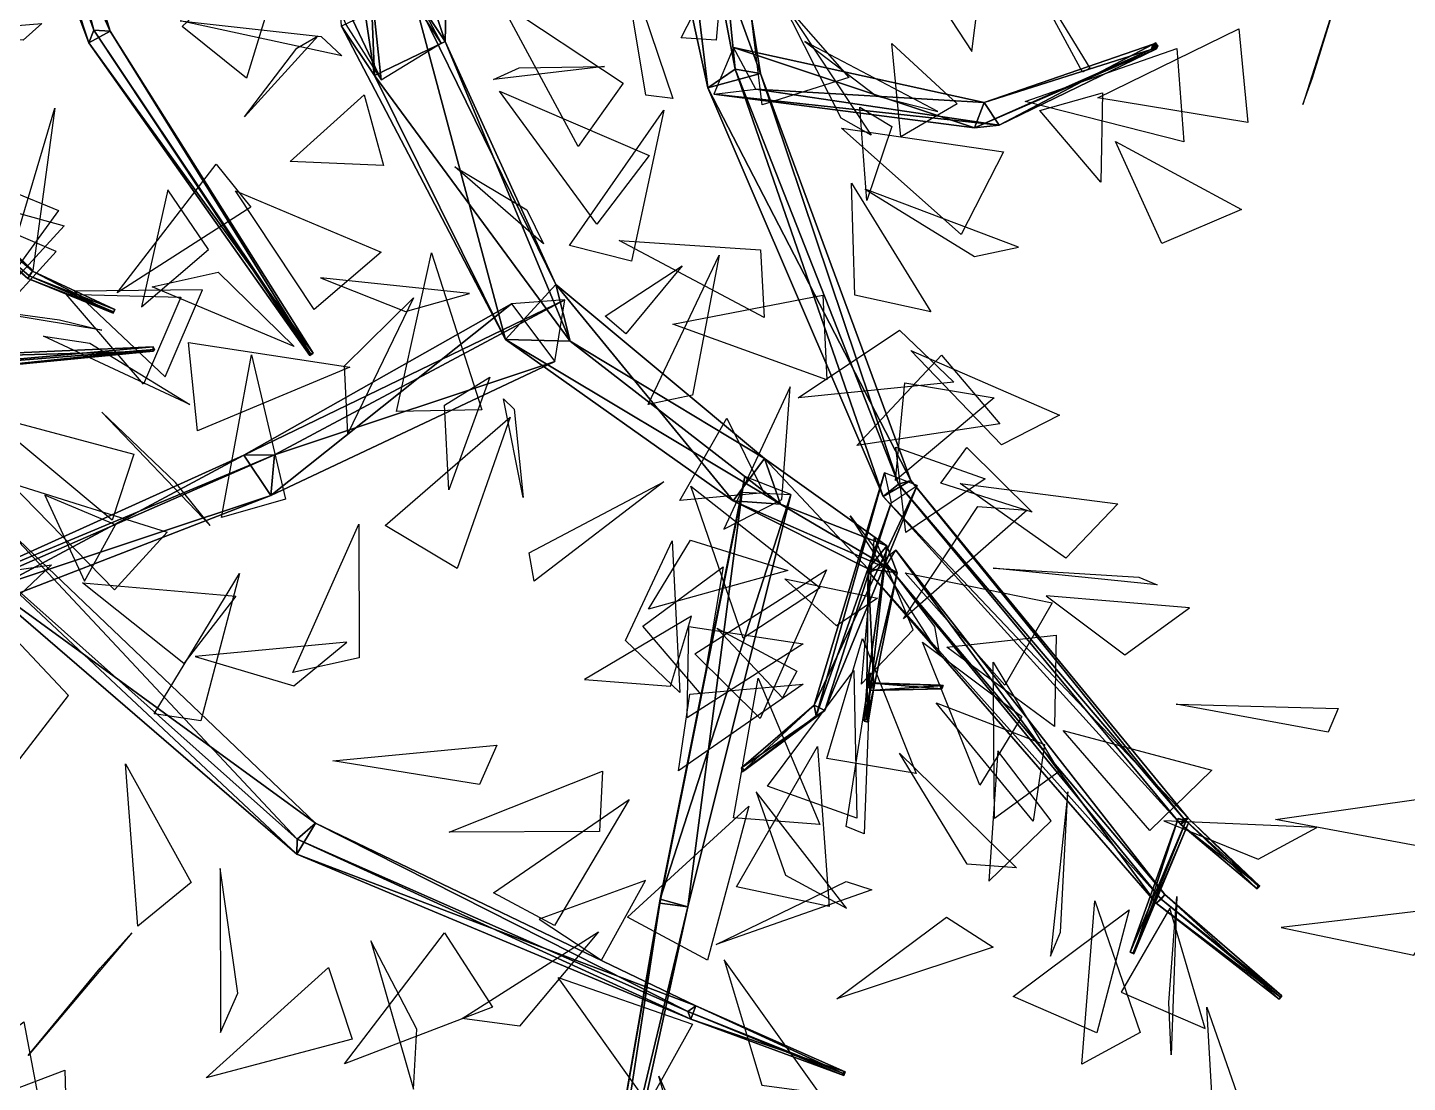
# Model space of a CAD drawing. Extents: x -154 to 171, y -158 to 169.
# Drawn here: x 48.58 to 92.15, y -48.74 to -15.41 of the extents above; entities that cross this region are included whole.
import ezdxf

# ---------------------------------------------------------------- set-up
doc = ezdxf.new("R2010")
doc.units = 0
doc.layers.add('Branches', color=15, linetype='CONTINUOUS')
doc.layers.add('Leaves', color=3, linetype='CONTINUOUS')

msp = doc.modelspace()

# ---------------------------------------------------------------- linework, layer by layer
at = {"layer": 'Branches', "color": 15}
for points in [[(70.060143, -17.319197, 280.596985), (68.383362, -3.42536, 277.257324), (67.319237, -4.757226, 275.486084)], [(70.916191, -16.729099, 281.993561), (69.677696, -4.186205, 275.310699), (68.383362, -3.42536, 277.257324)], [(70.060143, -17.319197, 280.596985), (70.916191, -16.729099, 281.993561), (68.383362, -3.42536, 277.257324)], [(50.512341, -15.892482, 277.033905), (46.50457, -3.771826, 270.848511), (46.326511, -4.801899, 269.77774)], [(50.668331, -15.492323, 277.684052), (47.63298, -4.121291, 269.929901), (46.50457, -3.771826, 270.848511)], [(50.512341, -15.892482, 277.033905), (50.668331, -15.492323, 277.684052), (46.50457, -3.771826, 270.848511)], [(51.184055, -15.519634, 277.100586), (46.326511, -4.801899, 269.77774), (47.63298, -4.121291, 269.929901)], [(50.668331, -15.492323, 277.684052), (51.184055, -15.519634, 277.100586), (47.63298, -4.121291, 269.929901)], [(71.716644, -16.866928, 280.453491), (67.319237, -4.757226, 275.486084), (69.677696, -4.186205, 275.310699)], [(70.916191, -16.729099, 281.993561), (71.716644, -16.866928, 280.453491), (69.677696, -4.186205, 275.310699)], [(71.716644, -16.866928, 280.453491), (70.060143, -17.319197, 280.596985), (67.319237, -4.757226, 275.486084)], [(51.184055, -15.519634, 277.100586), (50.512341, -15.892482, 277.033905), (46.326511, -4.801899, 269.77774)], [(59.529057, -16.92642, 227.902405), (57.84362, -5.690201, 218.791382), (59.17556, -8.082096, 217.328171)], [(59.529057, -16.92642, 227.902405), (58.492428, -15.367732, 229.590424), (57.84362, -5.690201, 218.791382)], [(61.766811, -15.849668, 228.334351), (59.17556, -8.082096, 217.328171), (61.958191, -6.984631, 218.158081)], [(60.730183, -14.290979, 230.022369), (61.766811, -15.849668, 228.334351), (61.958191, -6.984631, 218.158081)], [(61.766811, -15.849668, 228.334351), (59.529057, -16.92642, 227.902405), (59.17556, -8.082096, 217.328171)], [(57.762848, -10.018215, 241.45433), (61.636631, -15.90387, 229.308487), (60.519062, -14.152571, 228.508499)], [(57.762848, -10.018215, 241.45433), (59.112076, -11.134995, 242.419922), (61.636631, -15.90387, 229.308487)], [(59.112076, -11.134995, 242.419922), (57.242836, -11.794974, 242.154633), (59.740177, -17.064829, 229.416275)], [(59.112076, -11.134995, 242.419922), (59.740177, -17.064829, 229.416275), (61.636631, -15.90387, 229.308487)], [(57.242836, -11.794974, 242.154633), (58.622608, -15.31353, 228.616287), (59.740177, -17.064829, 229.416275)], [(48.585579, -23.340027, 275.235107), (38.673355, -13.425048, 275.746246), (37.955109, -14.085378, 275.941345)], [(48.730938, -23.11042, 275.177734), (38.270687, -13.939032, 275.009155), (38.673355, -13.425048, 275.746246)], [(48.585579, -23.340027, 275.235107), (48.730938, -23.11042, 275.177734), (38.673355, -13.425048, 275.746246)], [(48.625111, -23.259298, 274.972321), (37.955109, -14.085378, 275.941345), (38.270687, -13.939032, 275.009155)], [(48.730938, -23.11042, 275.177734), (48.625111, -23.259298, 274.972321), (38.270687, -13.939032, 275.009155)], [(48.625111, -23.259298, 274.972321), (48.585579, -23.340027, 275.235107), (37.955109, -14.085378, 275.941345)], [(63.666168, -25.270269, 238.772949), (60.730183, -14.290979, 230.022369), (58.492428, -15.367732, 229.590424)], [(65.253082, -23.52589, 239.098099), (61.766811, -15.849668, 228.334351), (60.730183, -14.290979, 230.022369)], [(63.666168, -25.270269, 238.772949), (65.253082, -23.52589, 239.098099), (60.730183, -14.290979, 230.022369)], [(57.484589, -25.774857, 280.904999), (50.668331, -15.492323, 277.684052), (50.512341, -15.892482, 277.033905)], [(57.591366, -25.701162, 280.91156), (50.512341, -15.892482, 277.033905), (51.184055, -15.519634, 277.100586)], [(57.514984, -25.71426, 281.015808), (51.184055, -15.519634, 277.100586), (50.668331, -15.492323, 277.684052)], [(57.484589, -25.774857, 280.904999), (57.514984, -25.71426, 281.015808), (50.668331, -15.492323, 277.684052)], [(57.514984, -25.71426, 281.015808), (57.591366, -25.701162, 280.91156), (51.184055, -15.519634, 277.100586)], [(63.666168, -25.270269, 238.772949), (58.492428, -15.367732, 229.590424), (59.529057, -16.92642, 227.902405)], [(57.591366, -25.701162, 280.91156), (57.484589, -25.774857, 280.904999), (50.512341, -15.892482, 277.033905)], [(65.706322, -25.315899, 237.595657), (59.529057, -16.92642, 227.902405), (61.766811, -15.849668, 228.334351)], [(65.253082, -23.52589, 239.098099), (65.706322, -25.315899, 237.595657), (61.766811, -15.849668, 228.334351)], [(78.473946, -18.581715, 292.680511), (70.869682, -16.045757, 281.140228), (70.245255, -17.516222, 281.404419)], [(78.473946, -18.581715, 292.680511), (78.782272, -17.774067, 292.480957), (70.869682, -16.045757, 281.140228)], [(78.782272, -17.774067, 292.480957), (71.578041, -17.353243, 280.49939), (70.869682, -16.045757, 281.140228)], [(84.227623, -16.081154, 305.21701), (78.473946, -18.581715, 292.680511), (79.255966, -18.499298, 292.249969)], [(84.227623, -16.081154, 305.21701), (84.054787, -16.101168, 305.260193), (78.473946, -18.581715, 292.680511)], [(84.054787, -16.101168, 305.260193), (78.782272, -17.774067, 292.480957), (78.473946, -18.581715, 292.680511)], [(84.054787, -16.101168, 305.260193), (84.118408, -15.939245, 305.225403), (78.782272, -17.774067, 292.480957)], [(84.118408, -15.939245, 305.225403), (79.255966, -18.499298, 292.249969), (78.782272, -17.774067, 292.480957)], [(84.118408, -15.939245, 305.225403), (84.227623, -16.081154, 305.21701), (79.255966, -18.499298, 292.249969)], [(84.143761, -16.015589, 306.208923), (84.118408, -15.939245, 305.225403), (84.054787, -16.101168, 305.260193)], [(84.272087, -15.998287, 306.198486), (84.054787, -16.101168, 305.260193), (84.227623, -16.081154, 305.21701)], [(84.272087, -15.998287, 306.198486), (84.143761, -16.015589, 306.208923), (84.054787, -16.101168, 305.260193)], [(84.143761, -16.015589, 306.208923), (84.19236, -15.895741, 306.196686), (84.118408, -15.939245, 305.225403)], [(84.19236, -15.895741, 306.196686), (84.227623, -16.081154, 305.21701), (84.118408, -15.939245, 305.225403)], [(84.272087, -15.998287, 306.198486), (84.19236, -15.895741, 306.196686), (84.143761, -16.015589, 306.208923)], [(84.19236, -15.895741, 306.196686), (84.272087, -15.998287, 306.198486), (84.227623, -16.081154, 305.21701)], [(65.706322, -25.315899, 237.595657), (63.666168, -25.270269, 238.772949), (59.529057, -16.92642, 227.902405)], [(75.597733, -30.230349, 282.043701), (70.916191, -16.729099, 281.993561), (70.060143, -17.319197, 280.596985)], [(76.464935, -29.722511, 281.913971), (70.060143, -17.319197, 280.596985), (71.716644, -16.866928, 280.453491)], [(76.07988, -29.835236, 282.855957), (71.716644, -16.866928, 280.453491), (70.916191, -16.729099, 281.993561)], [(75.597733, -30.230349, 282.043701), (76.07988, -29.835236, 282.855957), (70.916191, -16.729099, 281.993561)], [(76.07988, -29.835236, 282.855957), (76.464935, -29.722511, 281.913971), (71.716644, -16.866928, 280.453491)], [(76.464935, -29.722511, 281.913971), (75.597733, -30.230349, 282.043701), (70.060143, -17.319197, 280.596985)], [(79.255966, -18.499298, 292.249969), (70.245255, -17.516222, 281.404419), (71.578041, -17.353243, 280.49939)], [(78.782272, -17.774067, 292.480957), (79.255966, -18.499298, 292.249969), (71.578041, -17.353243, 280.49939)], [(79.255966, -18.499298, 292.249969), (78.473946, -18.581715, 292.680511), (70.245255, -17.516222, 281.404419)], [(51.281914, -24.433969, 275.039337), (48.730938, -23.11042, 275.177734), (48.585579, -23.340027, 275.235107)], [(51.293114, -24.39315, 274.916534), (48.585579, -23.340027, 275.235107), (48.625111, -23.259298, 274.972321)], [(51.293114, -24.39315, 274.916534), (51.281914, -24.433969, 275.039337), (48.585579, -23.340027, 275.235107)], [(51.331264, -24.316465, 275.014191), (48.625111, -23.259298, 274.972321), (48.730938, -23.11042, 275.177734)], [(51.331264, -24.316465, 275.014191), (51.293114, -24.39315, 274.916534), (48.625111, -23.259298, 274.972321)], [(51.281914, -24.433969, 275.039337), (51.331264, -24.316465, 275.014191), (48.730938, -23.11042, 275.177734)], [(70.856392, -30.368097, 249.774551), (65.253082, -23.52589, 239.098099), (63.666168, -25.270269, 238.772949)], [(71.843559, -29.029537, 249.757065), (65.706322, -25.315899, 237.595657), (65.253082, -23.52589, 239.098099)], [(70.856392, -30.368097, 249.774551), (71.843559, -29.029537, 249.757065), (65.253082, -23.52589, 239.098099)], [(51.281914, -24.433969, 275.039337), (51.293114, -24.39315, 274.916534), (51.331264, -24.316465, 275.014191)], [(55.409367, -28.918537, 247.76091), (65.537529, -24.012913, 239.414764), (63.859604, -24.140688, 237.837158)], [(55.409367, -28.918537, 247.76091), (56.377155, -28.910933, 249.011749), (65.537529, -24.012913, 239.414764)], [(56.259884, -30.190639, 248.089859), (55.409367, -28.918537, 247.76091), (63.859604, -24.140688, 237.837158)], [(56.259884, -30.190639, 248.089859), (63.859604, -24.140688, 237.837158), (65.228439, -25.958458, 238.214798)], [(56.377155, -28.910933, 249.011749), (65.228439, -25.958458, 238.214798), (65.537529, -24.012913, 239.414764)], [(72.347649, -30.464745, 249.08429), (63.666168, -25.270269, 238.772949), (65.706322, -25.315899, 237.595657)], [(72.347649, -30.464745, 249.08429), (70.856392, -30.368097, 249.774551), (63.666168, -25.270269, 238.772949)], [(52.581013, -25.5865, 209.456299), (43.881706, -26.473223, 206.25943), (44.017204, -26.268312, 205.704697)], [(52.581013, -25.5865, 209.456299), (52.537868, -25.630095, 209.570816), (43.881706, -26.473223, 206.25943)], [(52.537868, -25.630095, 209.570816), (43.913074, -25.877567, 206.148529), (43.881706, -26.473223, 206.25943)], [(52.537868, -25.630095, 209.570816), (52.538567, -25.502598, 209.545929), (43.913074, -25.877567, 206.148529)], [(52.538567, -25.502598, 209.545929), (44.017204, -26.268312, 205.704697), (43.913074, -25.877567, 206.148529)], [(52.538567, -25.502598, 209.545929), (52.581013, -25.5865, 209.456299), (44.017204, -26.268312, 205.704697)], [(52.537868, -25.630095, 209.570816), (52.581013, -25.5865, 209.456299), (52.538567, -25.502598, 209.545929)], [(57.514984, -25.71426, 281.015808), (57.484589, -25.774857, 280.904999), (57.591366, -25.701162, 280.91156)], [(71.843559, -29.029537, 249.757065), (72.347649, -30.464745, 249.08429), (65.706322, -25.315899, 237.595657)], [(56.377155, -28.910933, 249.011749), (56.259884, -30.190639, 248.089859), (65.228439, -25.958458, 238.214798)], [(44.12801, -34.020748, 254.063141), (56.377155, -28.910933, 249.011749), (55.409367, -28.918537, 247.76091)], [(44.12801, -34.020748, 254.063141), (44.504238, -34.098969, 254.837341), (56.377155, -28.910933, 249.011749)], [(44.613499, -34.704796, 254.230652), (44.12801, -34.020748, 254.063141), (55.409367, -28.918537, 247.76091)], [(44.504238, -34.098969, 254.837341), (56.259884, -30.190639, 248.089859), (56.377155, -28.910933, 249.011749)], [(44.613499, -34.704796, 254.230652), (55.409367, -28.918537, 247.76091), (56.259884, -30.190639, 248.089859)], [(75.116814, -32.514271, 262.784058), (71.843559, -29.029537, 249.757065), (70.856392, -30.368097, 249.774551)], [(75.707352, -31.781122, 262.877869), (72.347649, -30.464745, 249.08429), (71.843559, -29.029537, 249.757065)], [(75.116814, -32.514271, 262.784058), (75.707352, -31.781122, 262.877869), (71.843559, -29.029537, 249.757065)], [(68.54425, -43.079292, 252.993362), (71.227127, -29.600395, 250.38118), (71.13945, -30.094971, 248.685623)], [(68.54425, -43.079292, 252.993362), (68.555344, -42.951233, 254.030563), (71.227127, -29.600395, 250.38118)], [(68.555344, -42.951233, 254.030563), (72.681023, -30.167013, 249.549103), (71.227127, -29.600395, 250.38118)], [(73.477112, -37.1605, 293.979095), (73.410759, -36.820263, 294.13559), (75.632957, -29.479256, 282.45224)], [(73.410759, -36.820263, 294.13559), (76.663193, -29.879101, 282.431366), (75.632957, -29.479256, 282.45224)], [(73.477112, -37.1605, 293.979095), (75.632957, -29.479256, 282.45224), (75.846397, -30.429739, 281.930023)], [(73.410759, -36.820263, 294.13559), (73.753365, -36.987801, 294.182953), (76.663193, -29.879101, 282.431366)], [(73.753365, -36.987801, 294.182953), (75.846397, -30.429739, 281.930023), (76.663193, -29.879101, 282.431366)], [(85.220825, -40.392799, 283.900757), (75.597733, -30.230349, 282.043701), (76.464935, -29.722511, 281.913971)], [(84.996544, -40.590961, 283.951111), (76.07988, -29.835236, 282.855957), (75.597733, -30.230349, 282.043701)], [(85.091232, -40.408024, 284.178253), (76.464935, -29.722511, 281.913971), (76.07988, -29.835236, 282.855957)], [(84.996544, -40.590961, 283.951111), (85.091232, -40.408024, 284.178253), (76.07988, -29.835236, 282.855957)], [(85.091232, -40.408024, 284.178253), (85.220825, -40.392799, 283.900757), (76.464935, -29.722511, 281.913971)], [(44.504238, -34.098969, 254.837341), (44.613499, -34.704796, 254.230652), (56.259884, -30.190639, 248.089859)], [(69.430855, -43.19339, 253.513702), (68.54425, -43.079292, 252.993362), (71.13945, -30.094971, 248.685623)], [(68.555344, -42.951233, 254.030563), (69.430855, -43.19339, 253.513702), (72.681023, -30.167013, 249.549103)], [(69.430855, -43.19339, 253.513702), (71.13945, -30.094971, 248.685623), (72.681023, -30.167013, 249.549103)], [(76.033142, -32.635403, 262.634766), (70.856392, -30.368097, 249.774551), (72.347649, -30.464745, 249.08429)], [(76.033142, -32.635403, 262.634766), (75.116814, -32.514271, 262.784058), (70.856392, -30.368097, 249.774551)], [(75.707352, -31.781122, 262.877869), (76.033142, -32.635403, 262.634766), (72.347649, -30.464745, 249.08429)], [(73.753365, -36.987801, 294.182953), (73.477112, -37.1605, 293.979095), (75.846397, -30.429739, 281.930023)], [(85.220825, -40.392799, 283.900757), (84.996544, -40.590961, 283.951111), (75.597733, -30.230349, 282.043701)], [(57.66621, -40.546848, 204.23555), (46.533741, -32.44125, 201.560715), (47.845394, -31.177509, 201.983292)], [(57.092236, -41.057087, 205.120972), (47.845394, -31.177509, 201.983292), (46.631245, -31.745718, 203.314621)], [(57.092236, -41.057087, 205.120972), (57.66621, -40.546848, 204.23555), (47.845394, -31.177509, 201.983292)], [(57.076241, -41.527729, 204.047668), (46.631245, -31.745718, 203.314621), (46.533741, -32.44125, 201.560715)], [(57.076241, -41.527729, 204.047668), (57.092236, -41.057087, 205.120972), (46.631245, -31.745718, 203.314621)], [(75.079216, -36.23988, 276.181915), (75.707352, -31.781122, 262.877869), (75.116814, -32.514271, 262.784058)], [(75.079216, -36.23988, 276.181915), (75.224495, -36.083801, 276.264984), (75.707352, -31.781122, 262.877869)], [(75.224495, -36.083801, 276.264984), (76.033142, -32.635403, 262.634766), (75.707352, -31.781122, 262.877869)], [(84.214813, -43.076759, 265.441895), (75.993851, -31.920963, 263.101837), (75.148613, -32.627033, 263.054291)], [(84.483772, -42.806557, 265.451935), (75.714844, -32.382797, 262.140533), (75.993851, -31.920963, 263.101837)], [(84.214813, -43.076759, 265.441895), (84.483772, -42.806557, 265.451935), (75.993851, -31.920963, 263.101837)], [(57.66621, -40.546848, 204.23555), (57.076241, -41.527729, 204.047668), (46.533741, -32.44125, 201.560715)], [(75.302071, -36.27972, 276.175751), (75.079216, -36.23988, 276.181915), (75.116814, -32.514271, 262.784058)], [(75.302071, -36.27972, 276.175751), (75.116814, -32.514271, 262.784058), (76.033142, -32.635403, 262.634766)], [(84.369949, -42.944542, 265.119568), (75.148613, -32.627033, 263.054291), (75.714844, -32.382797, 262.140533)], [(84.369949, -42.944542, 265.119568), (84.214813, -43.076759, 265.441895), (75.148613, -32.627033, 263.054291)], [(75.224495, -36.083801, 276.264984), (75.302071, -36.27972, 276.175751), (76.033142, -32.635403, 262.634766)], [(84.483772, -42.806557, 265.451935), (84.369949, -42.944542, 265.119568), (75.714844, -32.382797, 262.140533)], [(74.990349, -37.329792, 277.772583), (75.224495, -36.083801, 276.264984), (75.079216, -36.23988, 276.181915)], [(74.990349, -37.329792, 277.772583), (75.072273, -37.250801, 277.835236), (75.224495, -36.083801, 276.264984)], [(75.072273, -37.250801, 277.835236), (75.302071, -36.27972, 276.175751), (75.224495, -36.083801, 276.264984)], [(77.450676, -36.30645, 277.579498), (75.135338, -36.119465, 276.318787), (75.197342, -36.354221, 276.2117)], [(77.450676, -36.30645, 277.579498), (77.420326, -36.191532, 277.631927), (75.135338, -36.119465, 276.318787)], [(77.420326, -36.191532, 277.631927), (75.273102, -36.129715, 276.092194), (75.135338, -36.119465, 276.318787)], [(77.487755, -36.196548, 277.521027), (75.197342, -36.354221, 276.2117), (75.273102, -36.129715, 276.092194)], [(77.420326, -36.191532, 277.631927), (77.487755, -36.196548, 277.521027), (75.273102, -36.129715, 276.092194)], [(75.118233, -37.352215, 277.768311), (74.990349, -37.329792, 277.772583), (75.079216, -36.23988, 276.181915)], [(75.072273, -37.250801, 277.835236), (75.118233, -37.352215, 277.768311), (75.302071, -36.27972, 276.175751)], [(75.118233, -37.352215, 277.768311), (75.079216, -36.23988, 276.181915), (75.302071, -36.27972, 276.175751)], [(77.487755, -36.196548, 277.521027), (77.450676, -36.30645, 277.579498), (75.197342, -36.354221, 276.2117)], [(77.450676, -36.30645, 277.579498), (77.487755, -36.196548, 277.521027), (77.420326, -36.191532, 277.631927)], [(71.14254, -38.923607, 298.001495), (71.123718, -38.803497, 298.047272), (73.410759, -36.820263, 294.13559)], [(71.123718, -38.803497, 298.047272), (73.753365, -36.987801, 294.182953), (73.410759, -36.820263, 294.13559)], [(71.123718, -38.803497, 298.047272), (71.230545, -38.869606, 298.080322), (73.753365, -36.987801, 294.182953)], [(71.14254, -38.923607, 298.001495), (73.410759, -36.820263, 294.13559), (73.477112, -37.1605, 293.979095)], [(71.230545, -38.869606, 298.080322), (73.477112, -37.1605, 293.979095), (73.753365, -36.987801, 294.182953)], [(71.230545, -38.869606, 298.080322), (71.14254, -38.923607, 298.001495), (73.477112, -37.1605, 293.979095)], [(75.072273, -37.250801, 277.835236), (74.990349, -37.329792, 277.772583), (75.118233, -37.352215, 277.768311)], [(71.230545, -38.869606, 298.080322), (71.123718, -38.803497, 298.047272), (71.14254, -38.923607, 298.001495)], [(83.510559, -44.674015, 284.529907), (83.395981, -44.624271, 284.565582), (84.911232, -40.39576, 283.960022)], [(83.395981, -44.624271, 284.565582), (85.166153, -40.461342, 284.209686), (84.911232, -40.39576, 283.960022)], [(83.395981, -44.624271, 284.565582), (83.487259, -44.647755, 284.654999), (85.166153, -40.461342, 284.209686)], [(83.487259, -44.647755, 284.654999), (85.231224, -40.534683, 283.860413), (85.166153, -40.461342, 284.209686)], [(83.510559, -44.674015, 284.529907), (84.911232, -40.39576, 283.960022), (85.231224, -40.534683, 283.860413)], [(87.49337, -42.533649, 285.413818), (84.996544, -40.590961, 283.951111), (85.220825, -40.392799, 283.900757)], [(87.400352, -42.621342, 285.43692), (85.091232, -40.408024, 284.178253), (84.996544, -40.590961, 283.951111)], [(87.427177, -42.530243, 285.525543), (85.220825, -40.392799, 283.900757), (85.091232, -40.408024, 284.178253)], [(87.400352, -42.621342, 285.43692), (87.427177, -42.530243, 285.525543), (85.091232, -40.408024, 284.178253)], [(87.427177, -42.530243, 285.525543), (87.49337, -42.533649, 285.413818), (85.220825, -40.392799, 283.900757)], [(69.681328, -46.318676, 208.313812), (57.076241, -41.527729, 204.047668), (57.66621, -40.546848, 204.23555)], [(69.429222, -46.500858, 208.645676), (57.66621, -40.546848, 204.23555), (57.092236, -41.057087, 205.120972)], [(69.429222, -46.500858, 208.645676), (69.681328, -46.318676, 208.313812), (57.66621, -40.546848, 204.23555)], [(83.487259, -44.647755, 284.654999), (83.510559, -44.674015, 284.529907), (85.231224, -40.534683, 283.860413)], [(87.49337, -42.533649, 285.413818), (87.400352, -42.621342, 285.43692), (84.996544, -40.590961, 283.951111)], [(69.525352, -46.738659, 208.270065), (57.092236, -41.057087, 205.120972), (57.076241, -41.527729, 204.047668)], [(69.525352, -46.738659, 208.270065), (69.429222, -46.500858, 208.645676), (57.092236, -41.057087, 205.120972)], [(69.681328, -46.318676, 208.313812), (69.525352, -46.738659, 208.270065), (57.076241, -41.527729, 204.047668)], [(87.427177, -42.530243, 285.525543), (87.400352, -42.621342, 285.43692), (87.49337, -42.533649, 285.413818)], [(66.148109, -56.832035, 253.07666), (69.430855, -43.19339, 253.513702), (68.555344, -42.951233, 254.030563)], [(66.153206, -56.79847, 252.750519), (66.148109, -56.832035, 253.07666), (68.555344, -42.951233, 254.030563)], [(66.153206, -56.79847, 252.750519), (68.555344, -42.951233, 254.030563), (68.54425, -43.079292, 252.993362)], [(66.432533, -56.824276, 252.913681), (66.153206, -56.79847, 252.750519), (68.54425, -43.079292, 252.993362)], [(66.432533, -56.824276, 252.913681), (68.54425, -43.079292, 252.993362), (69.430855, -43.19339, 253.513702)], [(88.104141, -46.104538, 264.962433), (84.483772, -42.806557, 265.451935), (84.214813, -43.076759, 265.441895)], [(88.140625, -46.045578, 264.85257), (84.214813, -43.076759, 265.441895), (84.369949, -42.944542, 265.119568)], [(88.140625, -46.045578, 264.85257), (88.104141, -46.104538, 264.962433), (84.214813, -43.076759, 265.441895)], [(88.18679, -46.004417, 264.966827), (84.369949, -42.944542, 265.119568), (84.483772, -42.806557, 265.451935)], [(88.18679, -46.004417, 264.966827), (88.140625, -46.045578, 264.85257), (84.369949, -42.944542, 265.119568)], [(88.104141, -46.104538, 264.962433), (88.18679, -46.004417, 264.966827), (84.483772, -42.806557, 265.451935)], [(66.148109, -56.832035, 253.07666), (66.432533, -56.824276, 252.913681), (69.430855, -43.19339, 253.513702)], [(83.487259, -44.647755, 284.654999), (83.395981, -44.624271, 284.565582), (83.510559, -44.674015, 284.529907)], [(88.104141, -46.104538, 264.962433), (88.140625, -46.045578, 264.85257), (88.18679, -46.004417, 264.966827)], [(74.313194, -48.447773, 212.137238), (69.681328, -46.318676, 208.313812), (69.429222, -46.500858, 208.645676)], [(74.356514, -48.523037, 212.040634), (69.429222, -46.500858, 208.645676), (69.525352, -46.738659, 208.270065)], [(74.356514, -48.523037, 212.040634), (74.313194, -48.447773, 212.137238), (69.429222, -46.500858, 208.645676)], [(74.398003, -48.400375, 212.05101), (69.525352, -46.738659, 208.270065), (69.681328, -46.318676, 208.313812)], [(74.313194, -48.447773, 212.137238), (74.398003, -48.400375, 212.05101), (69.681328, -46.318676, 208.313812)], [(74.398003, -48.400375, 212.05101), (74.356514, -48.523037, 212.040634), (69.525352, -46.738659, 208.270065)], [(74.313194, -48.447773, 212.137238), (74.356514, -48.523037, 212.040634), (74.398003, -48.400375, 212.05101)]]:
    msp.add_3dface(points, dxfattribs=at)
at = {"layer": 'Leaves', "color": 3}
for points in [[(57.011967, -12.026828, 220.769638), (55.485321, -17.006413, 221.120483), (53.453342, -15.375028, 222.606964)], [(79.507149, -12.422599, 209.989426), (82.121323, -16.69071, 208.506424), (81.884811, -16.819422, 211.494308)], [(67.310333, -12.784547, 284.479462), (68.95562, -17.656025, 283.578522), (68.104324, -17.55147, 286.453308)], [(90.423515, -12.861755, 207.391022), (88.84642, -17.837578, 207.453796), (89.152412, -16.99407, 210.316467)], [(70.321259, -15.813893, 284.568115), (69.210495, -15.732074, 289.66806), (70.553253, -13.124796, 289.036316)], [(71.201942, -13.209071, 276.417023), (74.506966, -16.989325, 274.98996), (71.774467, -17.852861, 274.102417)], [(76.667274, -13.5252, 289.999359), (78.393288, -16.167316, 294.157501), (78.757828, -13.254264, 294.774933)], [(63.503235, -14.601766, 225.026291), (67.384209, -17.170944, 227.390045), (65.959465, -19.164293, 225.658966)], [(72.339928, -14.460711, 286.549011), (75.220245, -18.809612, 286.751129), (74.266602, -18.276628, 289.545135)], [(53.396736, -15.199144, 277.765869), (57.851192, -15.692533, 280.442535), (58.494999, -16.304625, 277.577087)], [(43.841721, -15.708751, 274.763123), (49.028557, -15.284698, 275.171722), (48.431538, -15.80621, 272.278351)], [(57.753292, -15.670866, 232.20253), (55.427891, -18.23056, 236.112839), (57.077232, -16.059395, 237.36412)], [(82.375328, -17.636137, 294.696869), (86.821877, -15.454889, 296.346191), (87.113213, -18.41387, 296.745636)], [(73.115898, -15.846666, 282.710205), (75.369911, -17.566923, 287.09314), (77.321129, -18.061771, 284.868744)], [(77.926537, -17.820576, 296.575287), (76.154976, -18.868177, 301.372589), (75.86364, -15.909197, 300.973145)], [(80.075012, -17.750973, 289.806854), (84.871178, -16.068188, 290.996368), (85.090073, -19.019781, 290.506287)], [(63.290012, -17.053484, 235.472321), (64.096298, -16.686543, 240.61676), (66.798813, -16.639816, 239.31514)], [(63.481968, -17.417173, 227.681564), (68.204247, -19.451311, 228.582886), (66.554909, -21.622477, 227.331604)], [(59.203754, -17.541021, 233.804214), (59.817818, -19.767406, 238.485672), (56.865051, -19.645922, 237.969528)], [(82.523109, -17.475946, 305.575989), (82.47216, -20.292992, 309.97049), (80.542297, -18.031775, 310.373627)], [(49.437088, -17.953165, 277.464478), (48.741611, -23.08831, 276.834686), (48.097805, -22.476219, 279.700134)], [(68.665077, -18.021185, 279.289734), (67.64222, -22.79056, 277.430481), (65.691002, -22.295712, 279.654877)], [(75.866867, -18.532446, 292.63382), (75.080872, -20.878542, 297.230347), (74.861977, -17.926949, 297.720428)], [(74.278152, -18.593401, 281.50708), (79.399094, -19.338531, 282.193207), (78.056335, -21.94581, 282.824951)], [(82.930397, -19.013605, 300.193085), (86.91037, -21.164253, 302.797791), (84.393959, -22.235861, 304.030396)], [(45.091888, -19.363207, 315.685822), (49.549187, -21.188059, 317.698914), (47.821598, -23.573021, 317.12674)], [(51.406151, -23.78953, 208.025253), (54.533112, -19.726486, 209.006989), (55.622257, -21.081484, 206.562042)], [(64.871887, -22.244993, 240.855301), (62.065845, -19.809448, 244.521942), (64.338226, -21.165991, 245.934769)], [(74.597847, -20.33115, 287.196716), (77.101715, -24.391541, 289.31662), (74.703354, -23.862749, 291.03949)], [(46.03072, -20.652372, 272.979126), (49.729198, -21.680052, 269.441437), (47.70945, -23.889467, 269.243713)], [(53.009747, -20.539391, 281.064667), (52.171436, -24.235455, 284.654419), (54.285988, -22.419678, 285.764221)], [(55.140079, -20.572865, 277.060394), (59.73737, -22.505333, 275.517517), (57.622818, -24.32111, 274.407715)], [(75.025856, -20.515972, 282.796326), (78.475594, -22.646, 286.084534), (79.870903, -22.347353, 283.445618)], [(45.933903, -20.968674, 277.502869), (47.461697, -24.698862, 280.819733), (49.481445, -22.489447, 281.017456)], [(67.255379, -22.134829, 235.993561), (71.722313, -22.434435, 238.678101), (71.83268, -24.575176, 236.579285)], [(61.334942, -22.531216, 231.216431), (62.925533, -27.491987, 230.883606), (60.223019, -27.538713, 232.185226)], [(70.417625, -22.606686, 280.123169), (69.568962, -27.02125, 277.469604), (68.173653, -27.319897, 280.108521)], [(67.464264, -25.092333, 246.135468), (66.815811, -24.525023, 251.284027), (69.248482, -22.934368, 250.541122)], [(56.989811, -25.492735, 246.479599), (52.507305, -23.602245, 248.372528), (54.594467, -23.141588, 250.477646)], [(57.821373, -23.318043, 281.860413), (60.506168, -24.385599, 286.208069), (62.526836, -23.815372, 284.065247)], [(49.797241, -23.831549, 272.946594), (53.415482, -23.924923, 269.184998), (52.234516, -26.679691, 269.313721)], [(50.055237, -23.744482, 277.17688), (52.922867, -26.44739, 280.600464), (54.103832, -23.692621, 280.471741)], [(60.759274, -23.946527, 237.499847), (58.689217, -28.240753, 239.626938), (58.57885, -26.100012, 241.725754)], [(68.947289, -24.779808, 239.035309), (73.686127, -23.871054, 241.027176), (73.817757, -26.545893, 239.675171)], [(45.864395, -24.14397, 200.767395), (49.579624, -24.645588, 204.399963), (50.925762, -24.973682, 201.73909)], [(53.703949, -27.32081, 249.76001), (49.073822, -25.156546, 250.822021), (50.538788, -25.381599, 253.430313)], [(72.912506, -27.114889, 248.153015), (76.109741, -24.973429, 251.680313), (77.825371, -26.612535, 249.844574)], [(58.749859, -26.140486, 240.620667), (53.937763, -28.14834, 240.371155), (53.653305, -25.357525, 241.434372)], [(76.465347, -25.610994, 280.064545), (81.162407, -27.660498, 279.070984), (79.332649, -28.599512, 276.886902)], [(55.644455, -25.754158, 279.159363), (56.718639, -30.315134, 276.858582), (54.697971, -30.885361, 279.001404)], [(74.757683, -28.619217, 252.501938), (77.433769, -25.763435, 255.95636), (79.278854, -27.935843, 255.020248)], [(63.175636, -26.458038, 241.79364), (61.875023, -30.018496, 245.382736), (61.743393, -27.343657, 246.734741)], [(72.656601, -26.767111, 283.752472), (70.560608, -31.262199, 285.380676), (72.390366, -30.323185, 287.564758)], [(75.979233, -29.720888, 262.526581), (76.279732, -26.638056, 266.728455), (79.094292, -27.11466, 265.805908)], [(63.603886, -27.137987, 244.537628), (63.941147, -27.471676, 249.736191), (64.225601, -30.262491, 248.672974)], [(47.235786, -27.640329, 205.670456), (51.926796, -28.892706, 203.753189), (51.249821, -30.974941, 205.804047)], [(50.92437, -27.560549, 209.900558), (54.336823, -31.142878, 211.565506), (53.247677, -29.78788, 214.010452)], [(63.810226, -27.72204, 237.304001), (62.141434, -32.499126, 238.586395), (59.869053, -31.142584, 237.173569)], [(71.827209, -30.107628, 258.401184), (69.172966, -30.353945, 262.889435), (70.66185, -27.749567, 262.910248)], [(76.309761, -31.368818, 267.683502), (75.998932, -28.665863, 272.13855), (78.818161, -29.67112, 271.935059)], [(77.411041, -29.806591, 285.561523), (78.23735, -28.682676, 290.591827), (80.299591, -30.717577, 289.813141)], [(48.026459, -29.79644, 199.19133), (52.980934, -31.356321, 198.671783), (51.320988, -33.17186, 196.954697)], [(68.663734, -29.768009, 249.312317), (64.56913, -32.901546, 248.496765), (64.410385, -32.001732, 251.354233)], [(69.521057, -29.895592, 242.586151), (73.607742, -33.114609, 243.018539), (71.175072, -34.705261, 243.761444)], [(78.026657, -29.81406, 280.382629), (83.009644, -30.462717, 278.968719), (81.364105, -32.179134, 277.139496)], [(51.3554, -31.120958, 253.701721), (49.116283, -30.184639, 258.323364), (50.369972, -32.903862, 258.507965)], [(74.549843, -30.840343, 249.97699), (77.21051, -34.333668, 252.799667), (77.369255, -35.233482, 249.9422)], [(76.235062, -34.09642, 276.740479), (78.582161, -30.546576, 279.763702), (80.139503, -30.662453, 277.202209)], [(59.035564, -31.097178, 245.677689), (59.043236, -35.329212, 248.73381), (56.956074, -35.789871, 246.628693)], [(68.935211, -31.62311, 248.461273), (69.176208, -36.416275, 250.514938), (67.460579, -34.777168, 252.350677)], [(72.588264, -32.569397, 288.811035), (68.185829, -33.789185, 291.337036), (69.511261, -31.610804, 292.917511)], [(75.308701, -31.487602, 284.397949), (74.899361, -36.159706, 286.690094), (76.544899, -34.443291, 288.519318)], [(49.333771, -32.383968, 248.827148), (45.713894, -35.81274, 247.281174), (44.460205, -33.093517, 247.096558)], [(55.271095, -32.65926, 248.419189), (54.042225, -37.315975, 250.432861), (52.577259, -37.090923, 247.82457)], [(70.541756, -32.446804, 253.074844), (69.853935, -36.492615, 256.301056), (68.00885, -34.320206, 257.237152)], [(73.800125, -32.547802, 283.161926), (71.710907, -37.237637, 284.105652), (69.648666, -35.202736, 284.884338)], [(76.284058, -32.64135, 256.623413), (80.926567, -33.585064, 258.815796), (79.437683, -36.189442, 258.794983)], [(79.071297, -32.490376, 263.451996), (83.671516, -32.772526, 265.903198), (84.242577, -33.013378, 262.967926)], [(50.311584, -32.950218, 200.073639), (55.15337, -33.372192, 198.168625), (53.514896, -35.504543, 196.838776)], [(74.117821, -34.318008, 294.008789), (72.488708, -32.827393, 298.738922), (75.413986, -33.443871, 298.989349)], [(80.738068, -33.36269, 285.020172), (83.229225, -35.228146, 289.211151), (85.267982, -33.74387, 287.586212)], [(47.880569, -34.396248, 205.387512), (48.228325, -38.649124, 208.394516), (49.866798, -36.516773, 209.724365)], [(69.53875, -34.012608, 253.538101), (66.158455, -36.012157, 256.976898), (68.880333, -36.224495, 258.220398)], [(73.071198, -34.879913, 271.774231), (69.408226, -37.219067, 274.665771), (69.456451, -34.338135, 275.50116)], [(72.412262, -36.588497, 297.98703), (70.3386, -34.386684, 302.241669), (72.863983, -35.747719, 303.119202)], [(53.867104, -35.279537, 205.531525), (56.983326, -36.205173, 209.615921), (58.662266, -34.829571, 207.544952)], [(74.943863, -34.711044, 261.945831), (76.63163, -38.983906, 264.424561), (73.81707, -38.507301, 265.347107)], [(76.836876, -34.827965, 288.361023), (79.976395, -37.174095, 291.809052), (78.650963, -39.352478, 290.228577)], [(77.604431, -34.987556, 271.883789), (81.056694, -34.613586, 275.781464), (81.008469, -37.494518, 274.946075)], [(74.663857, -35.719463, 266.373077), (74.763985, -40.387604, 268.707275), (71.944756, -39.382347, 268.910767)], [(79.065399, -35.463657, 281.002411), (81.147881, -38.918961, 277.689667), (79.109123, -40.403236, 279.314606)], [(73.071465, -36.154728, 276.58786), (69.132225, -38.892548, 278.64621), (69.493874, -36.468525, 280.376343)], [(71.646935, -35.967541, 248.589706), (73.593292, -40.594852, 247.15802), (70.871414, -40.382515, 245.91452)], [(75.18412, -35.801868, 262.967438), (74.996796, -40.88987, 261.815399), (74.425735, -40.649017, 264.750671)], [(77.268181, -36.750683, 276.545624), (80.691071, -38.05859, 280.26358), (80.329422, -40.482613, 278.533447)], [(84.848625, -36.793579, 283.084686), (89.964661, -36.924633, 284.113739), (89.646629, -37.674583, 281.22644)], [(81.279144, -37.618946, 261.967316), (85.976067, -38.87447, 260.06662), (84.012383, -40.78413, 258.843048)], [(58.210857, -38.583645, 203.142242), (63.392181, -38.086346, 203.537964), (62.846924, -39.32299, 200.85965)], [(73.521294, -38.122322, 291.611877), (73.887497, -43.178856, 292.855804), (70.962219, -42.562378, 292.605377)], [(76.108231, -38.332016, 276.85498), (79.801102, -41.963367, 277.50766), (78.243759, -41.847488, 280.069153)], [(79.217041, -38.267834, 266.289459), (78.933014, -42.382465, 269.489319), (80.896698, -40.472805, 270.712891)], [(51.664169, -38.678165, 201.488098), (53.737492, -42.42738, 198.505692), (52.058552, -43.802982, 200.57666)], [(61.885677, -40.837238, 204.095139), (66.734383, -38.908859, 204.241501), (66.631836, -40.808514, 201.921844)], [(71.580986, -39.555813, 254.310211), (72.507469, -42.193626, 258.718567), (74.43853, -43.231701, 256.670776)], [(81.422951, -39.557457, 284.179901), (80.880554, -44.747166, 284.029083), (81.198586, -43.997215, 286.916382)], [(67.576805, -39.796131, 250.656097), (65.216385, -43.785179, 248.254868), (63.285324, -42.747105, 250.302643)], [(71.355179, -40.011219, 295.720551), (70.043587, -44.879822, 297.071991), (67.518204, -43.518787, 296.194458)], [(87.98806, -40.434654, 284.073944), (92.945869, -39.723736, 285.545258), (93.018066, -41.373127, 283.040405)], [(84.457024, -40.4748, 266.582031), (87.435608, -41.687786, 270.693817), (89.285294, -40.685192, 268.555267)], [(54.659534, -41.985294, 205.435852), (54.667755, -47.157444, 206.142136), (55.213013, -45.920795, 208.82045)], [(64.733871, -43.584423, 209.173752), (66.694283, -44.875656, 213.836319), (68.091194, -42.362698, 212.979767)], [(70.321831, -44.383499, 208.432129), (74.429863, -42.395515, 210.966278), (75.236893, -42.65889, 208.088898)], [(82.27993, -43.006516, 263.512085), (83.714241, -47.163681, 260.699493), (81.864555, -48.166275, 262.838043)], [(84.865166, -42.869286, 285.587067), (84.685944, -47.868923, 287.077515), (84.613747, -46.219536, 289.582367)], [(74.130417, -46.094799, 211.022156), (77.589836, -43.523388, 213.96669), (79.064796, -44.469257, 211.53157)], [(83.366661, -43.289295, 282.373322), (82.343033, -47.17308, 279.03891), (79.696976, -46.0243, 279.862732)], [(84.647377, -43.23698, 286.41391), (83.114021, -45.884716, 290.643341), (85.760078, -47.033497, 289.819519)], [(88.157448, -43.842632, 266.292175), (92.35054, -44.720089, 269.275146), (93.310959, -43.23037, 266.854736)], [(66.599648, -43.97905, 251.89653), (64.106819, -46.95715, 248.408447), (62.296406, -46.718533, 250.788666)], [(48.593403, -47.89119, 317.724396), (50.869984, -45.126705, 321.5224), (51.87262, -44.010883, 318.924377)], [(58.580296, -48.150078, 319.272888), (61.74313, -44.014584, 318.893127), (63.253418, -46.359283, 317.787964)], [(59.419979, -44.263096, 207.00972), (60.767082, -48.957024, 208.854263), (60.869633, -47.057369, 211.17392)], [(70.577385, -44.866951, 255.011032), (71.757591, -48.830433, 258.196625), (73.568008, -49.06905, 255.816406)], [(54.210205, -48.593414, 317.114319), (58.08271, -45.106102, 316.810333), (58.821835, -47.375675, 314.992981)], [(65.333984, -45.426991, 204.746658), (69.569382, -46.901306, 202.074997), (68.17247, -49.414265, 202.931549)], [(85.81945, -46.363701, 263.812805), (87.072983, -49.956791, 260.239502), (86.112564, -51.44651, 262.659912)], [(45.246727, -49.262901, 320.098419), (48.454594, -46.824337, 323.416992), (49.020435, -49.759533, 323.670868)], [(45.220898, -50.064701, 312.689178), (49.754765, -48.350903, 310.750885), (49.841034, -51.347027, 310.625214)], [(68.508217, -48.538994, 208.303833), (70.595993, -53.29253, 207.76059), (69.788963, -53.029156, 210.63797)]]:
    msp.add_3dface(points, dxfattribs=at)

doc.saveas('drawing.dxf')
